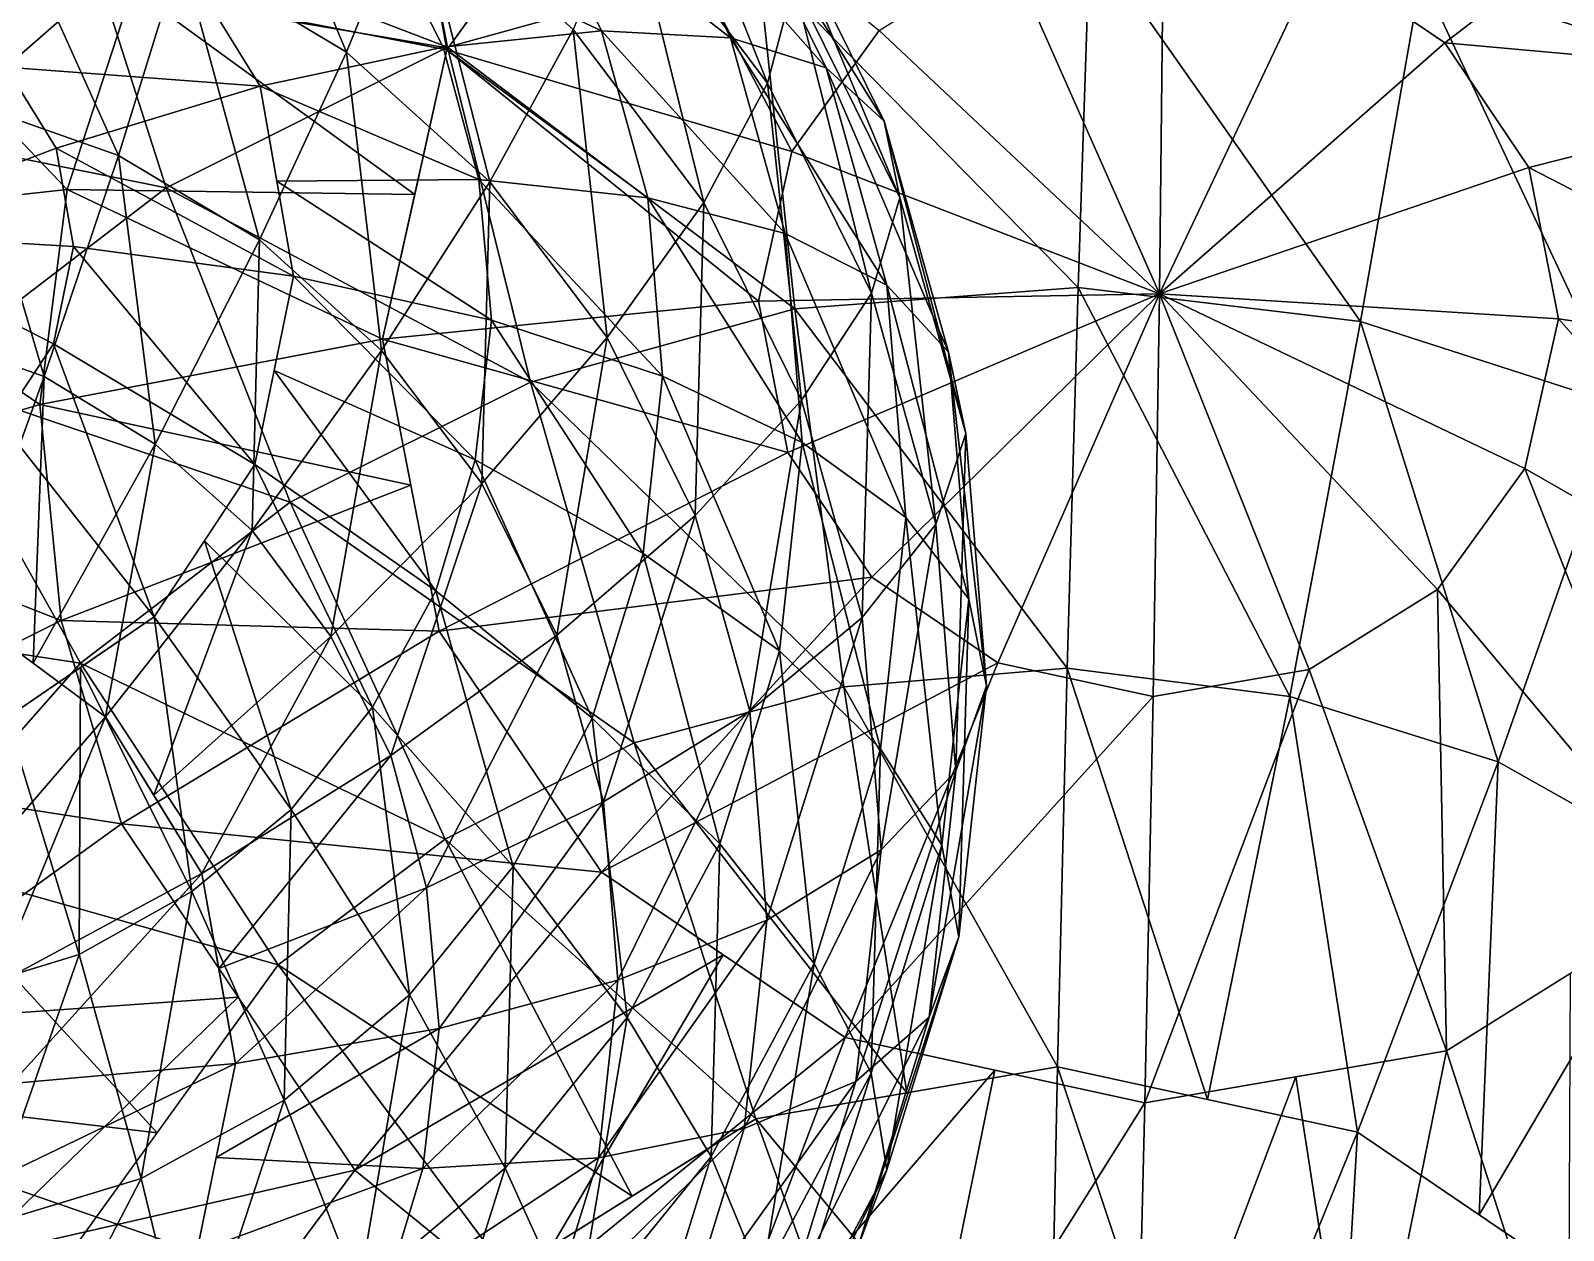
# Model space of a CAD drawing. Extents: x -23.6 to 25, y -17.9 to 25.9.
# Drawn here: x 20.483 to 22.734, y 3.892 to 5.654 of the extents above; entities that cross this region are included whole.
import ezdxf

# ---------------------------------------------------------------- set-up
doc = ezdxf.new("R2010")
doc.units = 0

msp = doc.modelspace()

# ---------------------------------------------------------------- linework, layer by layer
at = {"layer": 'Paume4', "color": 2}
for points in [[(20.63262, 5.7149, -40.3435), (20.9887, 6.20788, -40.13189), (21.09442, 5.62567, -40.67266)], [(21.34228, 5.96887, -40.52532), (21.09442, 5.62567, -40.67266), (20.9887, 6.20788, -40.13189)], [(22.52563, 5.734, -35.66064), (22.97766, 5.58789, -35.70654), (22.59777, 6.18457, -36.03991)], [(23.10003, 6.02221, -36.09094), (22.59777, 6.18457, -36.03991), (22.97766, 5.58789, -35.70654)], [(21.00848, 6.06829, -36.13507), (20.54882, 5.83898, -36.2423), (21.09533, 5.62933, -35.74627)], [(21.09533, 5.62933, -35.74627), (21.55102, 5.75549, -35.68121), (21.00848, 6.06829, -36.13507)], [(21.09442, 5.62567, -40.67266), (21.34228, 5.96887, -40.52532), (21.60095, 5.47644, -40.91204)], [(21.7293, 5.65411, -40.83581), (21.60095, 5.47644, -40.91204), (21.34228, 5.96887, -40.52532)], [(22.56042, 5.6358, -40.81829), (22.37524, 5.76159, -40.77258), (22.94744, 5.93353, -40.49145)], [(22.94744, 5.93353, -40.49145), (23.18603, 5.57958, -40.62854), (22.56042, 5.6358, -40.81829)], [(20.14697, 5.53082, -36.38), (20.54882, 5.83898, -36.2423), (20.04449, 5.86755, -36.87023)], [(20.54882, 5.83898, -36.2423), (20.14697, 5.53082, -36.38), (20.6817, 5.42303, -35.84277)], [(20.6817, 5.42303, -35.84277), (21.09533, 5.62933, -35.74627), (20.54882, 5.83898, -36.2423)], [(21.91778, 5.77166, -40.78222), (22.14715, 5.81127, -40.75921), (22.14129, 5.26708, -41.04864)], [(22.14715, 5.81127, -40.75921), (22.37524, 5.76159, -40.77258), (22.14129, 5.26708, -41.04864)], [(22.14129, 5.26708, -41.04864), (22.14129, 5.26708, -41.04864), (22.14715, 5.81127, -40.75921)], [(22.039, 5.79223, -35.65155), (21.55102, 5.75549, -35.68121), (22.02166, 5.2763, -35.36993)], [(22.02166, 5.2763, -35.36993), (22.43664, 5.22668, -35.37768), (22.039, 5.79223, -35.65155)], [(22.52563, 5.734, -35.66064), (22.039, 5.79223, -35.65155), (22.43664, 5.22668, -35.37768)], [(21.7293, 5.65411, -40.83581), (21.91778, 5.77166, -40.78222), (22.14129, 5.26708, -41.04864)], [(22.14129, 5.26708, -41.04864), (22.14129, 5.26708, -41.04864), (21.91778, 5.77166, -40.78222)], [(20.10156, 5.37286, -40.09265), (20.22668, 5.74414, -39.93762), (20.53631, 5.42034, -40.46643)], [(20.63262, 5.7149, -40.3435), (20.53631, 5.42034, -40.46643), (20.22668, 5.74414, -39.93762)], [(21.55102, 5.75549, -35.68121), (21.09533, 5.62933, -35.74627), (21.60559, 5.24499, -35.39526)], [(21.60559, 5.24499, -35.39526), (22.02166, 5.2763, -35.36993), (21.55102, 5.75549, -35.68121)], [(22.14129, 5.26708, -41.04864), (22.14129, 5.26708, -41.04864), (22.37524, 5.76159, -40.77258)], [(22.37524, 5.76159, -40.77258), (22.56042, 5.6358, -40.81829), (22.14129, 5.26708, -41.04864)], [(22.43664, 5.22668, -35.37768), (22.82214, 5.10211, -35.41687), (22.52563, 5.734, -35.66064)], [(22.97766, 5.58789, -35.70654), (22.52563, 5.734, -35.66064), (22.82214, 5.10211, -35.41687)], [(20.53631, 5.42034, -40.46643), (20.63262, 5.7149, -40.3435), (21.04693, 5.41326, -40.76062)], [(21.09442, 5.62567, -40.67266), (21.04693, 5.41326, -40.76062), (20.63262, 5.7149, -40.3435)], [(21.60095, 5.47644, -40.91204), (21.7293, 5.65411, -40.83581), (22.14129, 5.26708, -41.04864)], [(22.14129, 5.26708, -41.04864), (22.14129, 5.26708, -41.04864), (21.7293, 5.65411, -40.83581)], [(21.09533, 5.62933, -35.74627), (20.6817, 5.42303, -35.84277), (21.21697, 5.13745, -35.45074)], [(21.21697, 5.13745, -35.45074), (21.60559, 5.24499, -35.39526), (21.09533, 5.62933, -35.74627)], [(22.14129, 5.26708, -41.04864), (22.14129, 5.26708, -41.04864), (22.56042, 5.6358, -40.81829)], [(22.56042, 5.6358, -40.81829), (22.68395, 5.45257, -40.88922), (22.14129, 5.26708, -41.04864)], [(22.68395, 5.45257, -40.88922), (22.56042, 5.6358, -40.81829), (23.18603, 5.57958, -40.62854)], [(20.99951, 5.2008, -40.84857), (21.09442, 5.62567, -40.67266), (21.55181, 5.25646, -41.00317)], [(21.60095, 5.47644, -40.91204), (21.55181, 5.25646, -41.00317), (21.09442, 5.62567, -40.67266)], [(23.18603, 5.57958, -40.62854), (23.26953, 5.15081, -40.80072), (22.68395, 5.45257, -40.88922)], [(20.32006, 5.14569, -35.96667), (20.6817, 5.42303, -35.84277), (20.14697, 5.53082, -36.38)], [(21.55181, 5.25646, -41.00317), (21.60095, 5.47644, -40.91204), (22.14129, 5.26708, -41.04864)], [(22.14129, 5.26708, -41.04864), (22.14129, 5.26708, -41.04864), (21.60095, 5.47644, -40.91204)], [(22.14129, 5.26708, -41.04864), (22.14129, 5.26708, -41.04864), (22.68395, 5.45257, -40.88922)], [(22.68395, 5.45257, -40.88922), (22.72717, 5.23059, -40.97839), (22.14129, 5.26708, -41.04864)], [(22.72717, 5.23059, -40.97839), (22.68395, 5.45257, -40.88922), (23.26953, 5.15081, -40.80072)], [(20.53631, 5.42034, -40.46643), (20.49627, 5.10467, -40.59625), (20.10156, 5.37286, -40.09265)], [(20.6817, 5.42303, -35.84277), (20.32006, 5.14569, -35.96667), (20.86425, 4.96148, -35.53308)], [(20.49627, 5.10467, -40.59625), (20.53631, 5.42034, -40.46643), (20.99951, 5.2008, -40.84857)], [(21.04693, 5.41326, -40.76062), (20.99951, 5.2008, -40.84857), (20.53631, 5.42034, -40.46643)], [(20.86425, 4.96148, -35.53308), (21.21697, 5.13745, -35.45074), (20.6817, 5.42303, -35.84277)], [(20.05432, 4.97235, -40.25726), (20.10156, 5.37286, -40.09265), (20.49627, 5.10467, -40.59625)], [(22.02166, 5.2763, -35.36993), (21.60559, 5.24499, -35.39526), (22.00561, 4.71759, -35.19195)], [(22.00561, 4.71759, -35.19195), (22.3327, 4.67572, -35.19915), (22.02166, 5.2763, -35.36993)], [(22.43664, 5.22668, -35.37768), (22.02166, 5.2763, -35.36993), (22.3327, 4.67572, -35.19915)], [(21.55181, 5.25646, -41.00317), (21.59503, 5.03442, -41.09234), (20.99951, 5.2008, -40.84857)], [(21.59503, 5.03442, -41.09234), (21.55181, 5.25646, -41.00317), (22.14129, 5.26708, -41.04864)], [(22.14129, 5.26708, -41.04864), (22.14129, 5.26708, -41.04864), (21.55181, 5.25646, -41.00317)], [(21.71856, 4.85119, -41.16326), (21.59503, 5.03442, -41.09234), (22.14129, 5.26708, -41.04864)], [(22.14129, 5.26708, -41.04864), (22.14129, 5.26708, -41.04864), (21.59503, 5.03442, -41.09234)], [(21.90374, 4.7254, -41.20898), (21.71856, 4.85119, -41.16326), (22.14129, 5.26708, -41.04864)], [(22.14129, 5.26708, -41.04864), (22.14129, 5.26708, -41.04864), (21.71856, 4.85119, -41.16326)], [(22.13189, 4.67578, -41.22235), (21.90374, 4.7254, -41.20898), (22.14129, 5.26708, -41.04864)], [(22.14129, 5.26708, -41.04864), (22.14129, 5.26708, -41.04864), (21.90374, 4.7254, -41.20898)], [(22.3612, 4.71533, -41.19934), (22.13189, 4.67578, -41.22235), (22.14129, 5.26708, -41.04864)], [(22.14129, 5.26708, -41.04864), (22.14129, 5.26708, -41.04864), (22.13189, 4.67578, -41.22235)], [(22.14129, 5.26708, -41.04864), (22.14129, 5.26708, -41.04864), (22.72717, 5.23059, -40.97839)], [(22.72717, 5.23059, -40.97839), (22.67797, 5.01055, -41.06951), (22.14129, 5.26708, -41.04864)], [(22.14129, 5.26708, -41.04864), (22.14129, 5.26708, -41.04864), (22.67797, 5.01055, -41.06951)], [(22.67797, 5.01055, -41.06951), (22.54968, 4.83288, -41.14575), (22.14129, 5.26708, -41.04864)], [(22.14129, 5.26708, -41.04864), (22.14129, 5.26708, -41.04864), (22.54968, 4.83288, -41.14575)], [(22.54968, 4.83288, -41.14575), (22.3612, 4.71533, -41.19934), (22.14129, 5.26708, -41.04864)], [(22.14129, 5.26708, -41.04864), (22.14129, 5.26708, -41.04864), (22.3612, 4.71533, -41.19934)], [(21.60559, 5.24499, -35.39526), (21.21697, 5.13745, -35.45074), (21.67755, 4.69018, -35.21301)], [(21.67755, 4.69018, -35.21301), (22.00561, 4.71759, -35.19195), (21.60559, 5.24499, -35.39526)], [(22.3327, 4.67572, -35.19915), (22.63854, 4.57977, -35.22906), (22.43664, 5.22668, -35.37768)], [(22.82214, 5.10211, -35.41687), (22.43664, 5.22668, -35.37768), (22.63854, 4.57977, -35.22906)], [(22.67797, 5.01055, -41.06951), (22.72717, 5.23059, -40.97839), (23.17456, 4.72595, -40.97668)], [(23.26953, 5.15081, -40.80072), (23.17456, 4.72595, -40.97668), (22.72717, 5.23059, -40.97839)], [(20.99951, 5.2008, -40.84857), (21.04119, 4.98638, -40.93475), (20.49627, 5.10467, -40.59625)], [(21.08294, 4.77203, -41.02081), (20.99951, 5.2008, -40.84857), (21.59503, 5.03442, -41.09234)], [(20.32006, 5.14569, -35.96667), (20.02014, 4.80645, -36.11395), (20.5559, 4.72497, -35.63867)], [(20.5559, 4.72497, -35.63867), (20.86425, 4.96148, -35.53308), (20.32006, 5.14569, -35.96667)], [(21.21697, 5.13745, -35.45074), (20.86425, 4.96148, -35.53308), (21.36932, 4.60772, -35.25585)], [(21.36932, 4.60772, -35.25585), (21.67755, 4.69018, -35.21301), (21.21697, 5.13745, -35.45074)], [(20.49627, 5.10467, -40.59625), (20.52783, 4.78735, -40.7246), (20.05432, 4.97235, -40.25726)], [(20.52783, 4.78735, -40.7246), (20.49627, 5.10467, -40.59625), (21.04119, 4.98638, -40.93475)], [(22.63854, 4.57977, -35.22906), (22.91192, 4.42645, -35.28332), (22.82214, 5.10211, -35.41687)], [(21.59503, 5.03442, -41.09234), (21.71856, 4.85119, -41.16326), (21.08294, 4.77203, -41.02081)], [(22.54968, 4.83288, -41.14575), (22.67797, 5.01055, -41.06951), (22.92669, 4.38275, -41.12402)], [(23.17456, 4.72595, -40.97668), (22.92669, 4.38275, -41.12402), (22.67797, 5.01055, -41.06951)], [(21.04119, 4.98638, -40.93475), (21.08294, 4.77203, -41.02081), (20.52783, 4.78735, -40.7246)], [(20.09075, 4.56994, -40.42016), (20.05432, 4.97235, -40.25726), (20.52783, 4.78735, -40.7246)], [(20.86425, 4.96148, -35.53308), (20.5559, 4.72497, -35.63867), (21.09197, 4.46655, -35.32171)], [(21.09197, 4.46655, -35.32171), (21.36932, 4.60772, -35.25585), (20.86425, 4.96148, -35.53308)], [(21.32153, 4.41809, -41.15789), (21.08294, 4.77203, -41.02081), (21.71856, 4.85119, -41.16326)], [(21.71856, 4.85119, -41.16326), (21.90374, 4.7254, -41.20898), (21.32153, 4.41809, -41.15789)], [(22.3612, 4.71533, -41.19934), (22.54968, 4.83288, -41.14575), (22.56274, 4.1557, -41.22747)], [(22.92669, 4.38275, -41.12402), (22.56274, 4.1557, -41.22747), (22.54968, 4.83288, -41.14575)], [(20.30017, 4.43572, -35.76428), (20.5559, 4.72497, -35.63867), (20.02014, 4.80645, -36.11395)], [(20.52783, 4.78735, -40.7246), (20.61614, 4.4887, -40.84362), (20.09075, 4.56994, -40.42016)], [(20.61614, 4.4887, -40.84362), (20.52783, 4.78735, -40.7246), (21.08294, 4.77203, -41.02081)], [(21.08294, 4.77203, -41.02081), (21.32153, 4.41809, -41.15789), (20.61614, 4.4887, -40.84362)], [(20.5559, 4.72497, -35.63867), (20.30017, 4.43572, -35.76428), (20.84661, 4.28161, -35.40447)], [(20.84661, 4.28161, -35.40447), (21.09197, 4.46655, -35.32171), (20.5559, 4.72497, -35.63867)], [(21.67913, 4.17517, -41.24609), (21.32153, 4.41809, -41.15789), (21.90374, 4.7254, -41.20898)], [(22.00561, 4.71759, -35.19195), (21.67755, 4.69018, -35.21301), (21.99127, 4.13195, -35.12426)], [(21.90374, 4.7254, -41.20898), (22.13189, 4.67578, -41.22235), (21.67913, 4.17517, -41.24609)], [(21.99127, 4.13195, -35.12426), (22.2116, 4.08398, -35.1372), (22.00561, 4.71759, -35.19195)], [(22.3327, 4.67572, -35.19915), (22.00561, 4.71759, -35.19195), (22.2116, 4.08398, -35.1372)], [(22.56274, 4.1557, -41.22747), (22.11981, 4.07928, -41.27191), (22.3612, 4.71533, -41.19934)], [(22.13189, 4.67578, -41.22235), (22.3612, 4.71533, -41.19934), (22.11981, 4.07928, -41.27191)], [(21.67755, 4.69018, -35.21301), (21.36932, 4.60772, -35.25585), (21.76977, 4.09368, -35.14654)], [(21.76977, 4.09368, -35.14654), (21.99127, 4.13195, -35.12426), (21.67755, 4.69018, -35.21301)], [(22.11981, 4.07928, -41.27191), (21.67913, 4.17517, -41.24609), (22.13189, 4.67578, -41.22235)], [(22.2116, 4.08398, -35.1372), (22.43194, 4.03601, -35.15014), (22.3327, 4.67572, -35.19915)], [(22.63854, 4.57977, -35.22906), (22.3327, 4.67572, -35.19915), (22.43194, 4.03601, -35.15014)], [(21.36932, 4.60772, -35.25585), (21.09197, 4.46655, -35.32171), (21.54833, 4.05548, -35.16876)], [(21.54833, 4.05548, -35.16876), (21.76977, 4.09368, -35.14654), (21.36932, 4.60772, -35.25585)], [(22.43194, 4.03601, -35.15014), (22.61071, 3.91455, -35.19427), (22.63854, 4.57977, -35.22906)], [(22.91192, 4.42645, -35.28332), (22.63854, 4.57977, -35.22906), (22.61071, 3.91455, -35.19427)], [(20.20593, 4.19335, -40.57012), (20.09075, 4.56994, -40.42016), (20.61614, 4.4887, -40.84362)], [(20.61614, 4.4887, -40.84362), (20.78747, 4.23449, -40.94207), (20.20593, 4.19335, -40.57012)], [(20.95886, 3.98034, -41.04046), (20.61614, 4.4887, -40.84362), (21.32153, 4.41809, -41.15789)], [(21.09197, 4.46655, -35.32171), (20.84661, 4.28161, -35.40447), (21.36633, 3.94195, -35.22052)], [(21.36633, 3.94195, -35.22052), (21.54833, 4.05548, -35.16876), (21.09197, 4.46655, -35.32171)], [(20.30017, 4.43572, -35.76428), (20.10552, 4.10156, -35.90625), (20.66851, 4.03509, -35.51025)], [(20.66851, 4.03509, -35.51025), (20.84661, 4.28161, -35.40447), (20.30017, 4.43572, -35.76428)], [(21.32153, 4.41809, -41.15789), (21.5003, 4.29663, -41.20196), (20.95886, 3.98034, -41.04046)], [(22.61071, 3.91455, -35.19427), (22.78955, 3.79309, -35.2384), (22.91192, 4.42645, -35.28332)], [(20.84661, 4.28161, -35.40447), (20.49047, 3.78863, -35.61602), (21.18438, 3.82843, -35.27221)], [(21.18438, 3.82843, -35.27221), (21.36633, 3.94195, -35.22052), (20.84661, 4.28161, -35.40447)], [(21.19909, 3.78472, -41.11297), (20.95886, 3.98034, -41.04046), (21.5003, 4.29663, -41.20196)], [(21.5003, 4.29663, -41.20196), (21.67913, 4.17517, -41.24609), (21.19909, 3.78472, -41.11297)], [(22.56274, 4.1557, -41.22747), (22.74468, 4.26922, -41.17572), (22.74169, 3.60339, -41.14044)], [(20.39147, 3.85076, -40.70416), (20.20593, 4.19335, -40.57012), (20.78747, 4.23449, -40.94207)], [(20.78747, 4.23449, -40.94207), (20.95886, 3.98034, -41.04046), (20.39147, 3.85076, -40.70416)], [(21.47253, 3.63134, -41.16723), (21.19909, 3.78472, -41.11297), (21.67913, 4.17517, -41.24609)], [(21.67913, 4.17517, -41.24609), (21.89947, 4.12719, -41.25903), (21.47253, 3.63134, -41.16723)], [(22.34124, 4.11749, -41.24969), (22.56274, 4.1557, -41.22747), (22.43353, 3.52099, -41.18328)], [(22.74169, 3.60339, -41.14044), (22.43353, 3.52099, -41.18328), (22.56274, 4.1557, -41.22747)], [(21.77832, 3.5354, -41.19708), (21.47253, 3.63134, -41.16723), (21.89947, 4.12719, -41.25903)], [(21.99127, 4.13195, -35.12426), (21.54833, 4.05548, -35.16876), (21.97918, 3.53546, -35.17388)], [(21.89947, 4.12719, -41.25903), (22.11981, 4.07928, -41.27191), (21.77832, 3.5354, -41.19708)], [(21.97918, 3.53546, -35.17388), (22.20733, 3.48577, -35.18725), (21.99127, 4.13195, -35.12426)], [(22.43194, 4.03601, -35.15014), (21.99127, 4.13195, -35.12426), (22.20733, 3.48577, -35.18725)], [(20.10552, 4.10156, -35.90625), (19.98034, 3.73022, -36.06134), (20.49047, 3.78863, -35.61602)], [(20.49047, 3.78863, -35.61602), (20.66851, 4.03509, -35.51025), (20.10552, 4.10156, -35.90625)], [(22.43353, 3.52099, -41.18328), (22.10546, 3.49365, -41.20428), (22.34124, 4.11749, -41.24969)], [(22.11981, 4.07928, -41.27191), (22.34124, 4.11749, -41.24969), (22.10546, 3.49365, -41.20428)], [(22.10546, 3.49365, -41.20428), (21.77832, 3.5354, -41.19708), (22.11981, 4.07928, -41.27191)], [(21.54833, 4.05548, -35.16876), (21.18438, 3.82843, -35.27221), (21.74981, 3.49584, -35.19689)], [(21.74981, 3.49584, -35.19689), (21.97918, 3.53546, -35.17388), (21.54833, 4.05548, -35.16876)], [(22.20733, 3.48577, -35.18725), (22.39251, 3.35998, -35.23297), (22.43194, 4.03601, -35.15014)], [(22.78955, 3.79309, -35.2384), (22.43194, 4.03601, -35.15014), (22.39251, 3.35998, -35.23297)], [(20.63928, 3.55041, -40.81909), (20.39147, 3.85076, -40.70416), (20.95886, 3.98034, -41.04046)], [(20.95886, 3.98034, -41.04046), (21.19909, 3.78472, -41.11297), (20.63928, 3.55041, -40.81909)]]:
    msp.add_3dface(points, dxfattribs=at)
at = {"layer": 'Pouce5', "color": 2}
for points in [[(20.70397, 5.76776, -35.40838), (20.94659, 5.62213, -35.46038), (20.77624, 6.02868, -35.60504)], [(21.04583, 5.86694, -35.66284), (20.77624, 6.02868, -35.60504), (20.94659, 5.62213, -35.46038)], [(21.36108, 5.8471, -35.99865), (21.56512, 5.57672, -36.10266), (21.39569, 5.99938, -36.2976)], [(21.604, 5.72332, -36.4038), (21.39569, 5.99938, -36.2976), (21.56512, 5.57672, -36.10266)], [(21.38171, 5.90435, -37.34112), (21.51092, 5.64318, -37.44366), (21.21105, 5.87591, -37.62371)], [(21.50781, 5.8894, -37.03826), (21.65142, 5.59918, -37.15222), (21.38171, 5.90435, -37.34112)], [(21.51092, 5.64318, -37.44366), (21.38171, 5.90435, -37.34112), (21.65142, 5.59918, -37.15222)], [(21.5838, 5.82952, -36.7232), (21.73651, 5.52099, -36.84436), (21.50781, 5.8894, -37.03826)], [(21.65142, 5.59918, -37.15222), (21.50781, 5.8894, -37.03826), (21.73651, 5.52099, -36.84436)], [(20.38244, 5.55102, -35.24047), (20.61187, 5.47039, -35.26641), (20.43493, 5.8623, -35.37792)], [(20.70397, 5.76776, -35.40838), (20.43493, 5.8623, -35.37792), (20.61187, 5.47039, -35.26641)], [(20.94659, 5.62213, -35.46038), (21.15716, 5.43182, -35.53161), (21.04583, 5.86694, -35.66284)], [(21.21105, 5.87591, -37.62371), (21.32128, 5.65319, -37.71118), (21.00036, 5.8045, -37.87854)], [(21.27984, 5.65539, -35.742), (21.04583, 5.86694, -35.66284), (21.15716, 5.43182, -35.53161)], [(21.32128, 5.65319, -37.71118), (21.21105, 5.87591, -37.62371), (21.51092, 5.64318, -37.44366)], [(21.27984, 5.65539, -35.742), (21.4718, 5.40112, -35.83984), (21.36108, 5.8471, -35.99865)], [(21.56512, 5.57672, -36.10266), (21.36108, 5.8471, -35.99865), (21.4718, 5.40112, -35.83984)], [(21.604, 5.72332, -36.4038), (21.75988, 5.40838, -36.52746), (21.5838, 5.82952, -36.7232)], [(21.73651, 5.52099, -36.84436), (21.5838, 5.82952, -36.7232), (21.75988, 5.40838, -36.52746)], [(20.44696, 5.60028, -38.24865), (20.33685, 5.68188, -38.21875), (20.67797, 5.802, -38.05487)], [(20.67797, 5.802, -38.05487), (20.81976, 5.57196, -38.14434), (20.44696, 5.60028, -38.24865)], [(21.00036, 5.8045, -37.87854), (21.0888, 5.62939, -37.9472), (20.74884, 5.68701, -38.0996)], [(21.0888, 5.62939, -37.9472), (21.00036, 5.8045, -37.87854), (21.32128, 5.65319, -37.71118)], [(20.61187, 5.47039, -35.26641), (20.81878, 5.34631, -35.31079), (20.70397, 5.76776, -35.40838)], [(20.94659, 5.62213, -35.46038), (20.70397, 5.76776, -35.40838), (20.81878, 5.34631, -35.31079)], [(21.56512, 5.57672, -36.10266), (21.71789, 5.26818, -36.22381), (21.604, 5.72332, -36.4038)], [(21.75988, 5.40838, -36.52746), (21.604, 5.72332, -36.4038), (21.71789, 5.26818, -36.22381)], [(20.81976, 5.57196, -38.14434), (20.74884, 5.68701, -38.0996), (21.0888, 5.62939, -37.9472)], [(21.32128, 5.65319, -37.71118), (21.38958, 5.40826, -37.80889), (21.0888, 5.62939, -37.9472)], [(21.15716, 5.43182, -35.53161), (21.32989, 5.20294, -35.61968), (21.27984, 5.65539, -35.742)], [(21.4718, 5.40112, -35.83984), (21.27984, 5.65539, -35.742), (21.32989, 5.20294, -35.61968)], [(21.51092, 5.64318, -37.44366), (21.591, 5.35595, -37.55828), (21.32128, 5.65319, -37.71118)], [(21.38958, 5.40826, -37.80889), (21.32128, 5.65319, -37.71118), (21.591, 5.35595, -37.55828)], [(21.0888, 5.62939, -37.9472), (21.14117, 5.43511, -38.02484), (20.81976, 5.57196, -38.14434)], [(21.14117, 5.43511, -38.02484), (21.0888, 5.62939, -37.9472), (21.38958, 5.40826, -37.80889)], [(21.65142, 5.59918, -37.15222), (21.74041, 5.28002, -37.2796), (21.51092, 5.64318, -37.44366)], [(21.591, 5.35595, -37.55828), (21.51092, 5.64318, -37.44366), (21.74041, 5.28002, -37.2796)], [(20.81878, 5.34631, -35.31079), (20.99835, 5.18402, -35.37152), (20.94659, 5.62213, -35.46038)], [(21.15716, 5.43182, -35.53161), (20.94659, 5.62213, -35.46038), (20.99835, 5.18402, -35.37152)], [(20.44696, 5.60028, -38.24865), (20.52038, 5.4812, -38.29498), (20.19708, 5.35723, -38.39172)], [(20.52038, 5.4812, -38.29498), (20.44696, 5.60028, -38.24865), (20.81976, 5.57196, -38.14434)], [(21.73651, 5.52099, -36.84436), (21.83105, 5.18164, -36.97973), (21.65142, 5.59918, -37.15222)], [(21.74041, 5.28002, -37.2796), (21.65142, 5.59918, -37.15222), (21.83105, 5.18164, -36.97973)], [(20.81976, 5.57196, -38.14434), (20.86914, 5.29302, -38.25653), (20.52038, 5.4812, -38.29498)], [(20.84442, 5.43249, -38.20043), (20.81976, 5.57196, -38.14434), (21.14117, 5.43511, -38.02484)], [(21.4718, 5.40112, -35.83984), (21.61541, 5.1109, -35.95373), (21.56512, 5.57672, -36.10266)], [(21.71789, 5.26818, -36.22381), (21.56512, 5.57672, -36.10266), (21.61541, 5.1109, -35.95373)], [(20.32147, 5.20977, -35.16204), (20.5028, 5.14599, -35.18255), (20.38244, 5.55102, -35.24047)], [(20.61187, 5.47039, -35.26641), (20.38244, 5.55102, -35.24047), (20.5028, 5.14599, -35.18255)], [(21.75988, 5.40838, -36.52746), (21.85644, 5.06195, -36.66571), (21.73651, 5.52099, -36.84436)], [(21.83105, 5.18164, -36.97973), (21.73651, 5.52099, -36.84436), (21.85644, 5.06195, -36.66571)], [(20.19708, 5.35723, -38.39172), (20.19708, 5.35723, -38.39172), (20.52038, 5.4812, -38.29498)], [(20.52038, 5.4812, -38.29498), (20.54595, 5.33679, -38.35308), (20.19708, 5.35723, -38.39172)], [(20.54595, 5.33679, -38.35308), (20.52038, 5.4812, -38.29498), (20.86914, 5.29302, -38.25653)], [(20.5028, 5.14599, -35.18255), (20.66552, 5.04656, -35.21813), (20.61187, 5.47039, -35.26641)], [(20.81878, 5.34631, -35.31079), (20.61187, 5.47039, -35.26641), (20.66552, 5.04656, -35.21813)], [(21.14117, 5.43511, -38.02484), (21.15972, 5.22869, -38.10833), (20.84442, 5.43249, -38.20043)], [(20.86914, 5.29302, -38.25653), (20.84442, 5.43249, -38.20043), (21.15972, 5.22869, -38.10833)], [(20.99835, 5.18402, -35.37152), (21.14562, 4.98883, -35.44659), (21.15716, 5.43182, -35.53161)], [(21.38958, 5.40826, -37.80889), (21.41101, 5.14642, -37.91497), (21.14117, 5.43511, -38.02484)], [(21.15972, 5.22869, -38.10833), (21.14117, 5.43511, -38.02484), (21.41101, 5.14642, -37.91497)], [(21.32989, 5.20294, -35.61968), (21.15716, 5.43182, -35.53161), (21.14562, 4.98883, -35.44659)], [(21.591, 5.35595, -37.55828), (21.61614, 5.04895, -37.68267), (21.38958, 5.40826, -37.80889)], [(21.41101, 5.14642, -37.91497), (21.38958, 5.40826, -37.80889), (21.61614, 5.04895, -37.68267)], [(21.71789, 5.26818, -36.22381), (21.81243, 4.92883, -36.35925), (21.75988, 5.40838, -36.52746)], [(21.85644, 5.06195, -36.66571), (21.75988, 5.40838, -36.52746), (21.81243, 4.92883, -36.35925)], [(21.32989, 5.20294, -35.61968), (21.45916, 4.94177, -35.72222), (21.4718, 5.40112, -35.83984)], [(21.61541, 5.1109, -35.95373), (21.4718, 5.40112, -35.83984), (21.45916, 4.94177, -35.72222)], [(20.19708, 5.35723, -38.39172), (20.19708, 5.35723, -38.39172), (20.54595, 5.33679, -38.35308)], [(20.54595, 5.33679, -38.35308), (20.51654, 5.19354, -38.41235), (20.19708, 5.35723, -38.39172)], [(20.19708, 5.35723, -38.39172), (20.19708, 5.35723, -38.39172), (20.51654, 5.19354, -38.41235)], [(20.51654, 5.19354, -38.41235), (20.44, 5.07769, -38.46185), (20.19708, 5.35723, -38.39172)], [(20.51654, 5.19354, -38.41235), (20.54595, 5.33679, -38.35308), (20.81231, 5.01635, -38.37097)], [(20.86914, 5.29302, -38.25653), (20.81231, 5.01635, -38.37097), (20.54595, 5.33679, -38.35308)], [(20.66552, 5.04656, -35.21813), (20.80841, 4.91955, -35.26562), (20.81878, 5.34631, -35.31079)], [(20.99835, 5.18402, -35.37152), (20.81878, 5.34631, -35.31079), (20.80841, 4.91955, -35.26562)], [(21.74041, 5.28002, -37.2796), (21.76837, 4.93884, -37.41778), (21.591, 5.35595, -37.55828)], [(21.61614, 5.04895, -37.68267), (21.591, 5.35595, -37.55828), (21.76837, 4.93884, -37.41778)], [(20.84069, 5.15472, -38.31372), (20.86914, 5.29302, -38.25653), (21.13562, 5.02319, -38.19287)], [(21.15972, 5.22869, -38.10833), (21.13562, 5.02319, -38.19287), (20.86914, 5.29302, -38.25653)], [(21.83105, 5.18164, -36.97973), (21.86083, 4.8189, -37.12664), (21.74041, 5.28002, -37.2796)], [(21.76837, 4.93884, -37.41778), (21.74041, 5.28002, -37.2796), (21.86083, 4.8189, -37.12664)], [(21.61541, 5.1109, -35.95373), (21.70434, 4.79168, -36.08117), (21.71789, 5.26818, -36.22381)], [(21.81243, 4.92883, -36.35925), (21.71789, 5.26818, -36.22381), (21.70434, 4.79168, -36.08117)], [(21.13562, 5.02319, -38.19287), (21.15972, 5.22869, -38.10833), (21.38256, 4.88568, -38.02203)], [(21.41101, 5.14642, -37.91497), (21.38256, 4.88568, -38.02203), (21.15972, 5.22869, -38.10833)], [(20.5028, 5.14599, -35.18255), (20.32147, 5.20977, -35.16204), (20.37994, 4.80377, -35.16003)], [(21.14562, 4.98883, -35.44659), (21.25585, 4.76611, -35.53405), (21.32989, 5.20294, -35.61968)], [(21.45916, 4.94177, -35.72222), (21.32989, 5.20294, -35.61968), (21.25585, 4.76611, -35.53405)], [(20.44, 5.07769, -38.46185), (20.51654, 5.19354, -38.41235), (20.66442, 4.79272, -38.46655)], [(20.81231, 5.01635, -38.37097), (20.66442, 4.79272, -38.46655), (20.51654, 5.19354, -38.41235)], [(20.80841, 4.91955, -35.26562), (20.92358, 4.76422, -35.32543), (20.99835, 5.18402, -35.37152)], [(21.14562, 4.98883, -35.44659), (20.99835, 5.18402, -35.37152), (20.92358, 4.76422, -35.32543)], [(21.85644, 5.06195, -36.66571), (21.88677, 4.69171, -36.81561), (21.83105, 5.18164, -36.97973)], [(21.86083, 4.8189, -37.12664), (21.83105, 5.18164, -36.97973), (21.88677, 4.69171, -36.81561)], [(20.37994, 4.80377, -35.16003), (20.48632, 4.72491, -35.18896), (20.5028, 5.14599, -35.18255)], [(20.66552, 5.04656, -35.21813), (20.5028, 5.14599, -35.18255), (20.48632, 4.72491, -35.18896)], [(20.81231, 5.01635, -38.37097), (20.84069, 5.15472, -38.31372), (21.07812, 4.83129, -38.27276)], [(21.13562, 5.02319, -38.19287), (21.07812, 4.83129, -38.27276), (20.84069, 5.15472, -38.31372)], [(21.38256, 4.88568, -38.02203), (21.41101, 5.14642, -37.91497), (21.58276, 4.74316, -37.80828)], [(21.61614, 5.04895, -37.68267), (21.58276, 4.74316, -37.80828), (21.41101, 5.14642, -37.91497)], [(21.45916, 4.94177, -35.72222), (21.53924, 4.65454, -35.83685), (21.61541, 5.1109, -35.95373)], [(21.70434, 4.79168, -36.08117), (21.61541, 5.1109, -35.95373), (21.53924, 4.65454, -35.83685)], [(20.66442, 4.79272, -38.46655), (20.44757, 4.64453, -38.53344), (20.44, 5.07769, -38.46185)], [(20.48632, 4.72491, -35.18896), (20.59265, 4.64605, -35.21789), (20.66552, 5.04656, -35.21813)], [(20.80841, 4.91955, -35.26562), (20.66552, 5.04656, -35.21813), (20.59265, 4.64605, -35.21789)], [(21.58276, 4.74316, -37.80828), (21.61614, 5.04895, -37.68267), (21.73126, 4.59906, -37.55737)], [(21.76837, 4.93884, -37.41778), (21.73126, 4.59906, -37.55737), (21.61614, 5.04895, -37.68267)], [(21.81243, 4.92883, -36.35925), (21.84216, 4.56604, -36.50616), (21.85644, 5.06195, -36.66571)], [(21.88677, 4.69171, -36.81561), (21.85644, 5.06195, -36.66571), (21.84216, 4.56604, -36.50616)], [(21.07812, 4.83129, -38.27276), (21.13562, 5.02319, -38.19287), (21.3078, 4.64385, -38.12286)], [(21.38256, 4.88568, -38.02203), (21.3078, 4.64385, -38.12286), (21.13562, 5.02319, -38.19287)], [(20.73834, 4.90454, -38.41876), (20.81231, 5.01635, -38.37097), (20.98504, 4.66015, -38.34527)], [(21.07812, 4.83129, -38.27276), (20.98504, 4.66015, -38.34527), (20.81231, 5.01635, -38.37097)], [(20.92358, 4.76422, -35.32543), (21.01202, 4.58911, -35.39416), (21.14562, 4.98883, -35.44659)], [(21.25585, 4.76611, -35.53405), (21.14562, 4.98883, -35.44659), (21.01202, 4.58911, -35.39416)], [(21.25585, 4.76611, -35.53405), (21.32415, 4.52117, -35.63177), (21.45916, 4.94177, -35.72222)], [(21.53924, 4.65454, -35.83685), (21.45916, 4.94177, -35.72222), (21.32415, 4.52117, -35.63177)], [(21.73126, 4.59906, -37.55737), (21.76837, 4.93884, -37.41778), (21.82135, 4.45764, -37.27508)], [(21.86083, 4.8189, -37.12664), (21.82135, 4.45764, -37.27508), (21.76837, 4.93884, -37.41778)], [(20.59265, 4.64605, -35.21789), (20.66351, 4.53106, -35.26263), (20.80841, 4.91955, -35.26562)], [(20.92358, 4.76422, -35.32543), (20.80841, 4.91955, -35.26562), (20.66351, 4.53106, -35.26263)], [(21.70434, 4.79168, -36.08117), (21.73229, 4.45056, -36.21929), (21.81243, 4.92883, -36.35925)], [(21.84216, 4.56604, -36.50616), (21.81243, 4.92883, -36.35925), (21.73229, 4.45056, -36.21929)], [(20.66442, 4.79272, -38.46655), (20.73834, 4.90454, -38.41876), (20.86572, 4.51007, -38.41003)], [(20.98504, 4.66015, -38.34527), (20.86572, 4.51007, -38.41003), (20.73834, 4.90454, -38.41876)], [(21.3078, 4.64385, -38.12286), (21.38256, 4.88568, -38.02203), (21.49505, 4.45959, -37.92645)], [(21.58276, 4.74316, -37.80828), (21.49505, 4.45959, -37.92645), (21.38256, 4.88568, -38.02203)], [(20.98504, 4.66015, -38.34527), (21.07812, 4.83129, -38.27276), (21.19165, 4.42614, -38.21502)], [(21.3078, 4.64385, -38.12286), (21.19165, 4.42614, -38.21502), (21.07812, 4.83129, -38.27276)], [(21.82135, 4.45764, -37.27508), (21.86083, 4.8189, -37.12664), (21.84655, 4.32293, -36.9671)], [(21.88677, 4.69171, -36.81561), (21.84655, 4.32293, -36.9671), (21.86083, 4.8189, -37.12664)], [(20.59265, 4.64605, -35.21789), (20.37994, 4.80377, -35.16003), (20.35632, 4.37121, -35.23236)], [(20.55603, 4.71862, -38.5), (20.66442, 4.79272, -38.46655), (20.71948, 4.3894, -38.46362)], [(20.86572, 4.51007, -38.41003), (20.71948, 4.3894, -38.46362), (20.66442, 4.79272, -38.46655)], [(21.53924, 4.65454, -35.83685), (21.56439, 4.34753, -35.96118), (21.70434, 4.79168, -36.08117)], [(21.73229, 4.45056, -36.21929), (21.70434, 4.79168, -36.08117), (21.56439, 4.34753, -35.96118)], [(20.66351, 4.53106, -35.26263), (20.73443, 4.41601, -35.30737), (20.92358, 4.76422, -35.32543)], [(21.01202, 4.58911, -35.39416), (20.92358, 4.76422, -35.32543), (20.73443, 4.41601, -35.30737)], [(21.01202, 4.58911, -35.39416), (21.06439, 4.39483, -35.47174), (21.25585, 4.76611, -35.53405)], [(21.32415, 4.52117, -35.63177), (21.25585, 4.76611, -35.53405), (21.06439, 4.39483, -35.47174)], [(21.49505, 4.45959, -37.92645), (21.58276, 4.74316, -37.80828), (21.63378, 4.28399, -37.68865)], [(21.73126, 4.59906, -37.55737), (21.63378, 4.28399, -37.68865), (21.58276, 4.74316, -37.80828)], [(20.44757, 4.64453, -38.53344), (20.55603, 4.71862, -38.5), (20.55426, 4.29718, -38.50616)], [(20.71948, 4.3894, -38.46362), (20.55426, 4.29718, -38.50616), (20.55603, 4.71862, -38.5)], [(21.84655, 4.32293, -36.9671), (21.88677, 4.69171, -36.81561), (21.80273, 4.20477, -36.65454)], [(21.84216, 4.56604, -36.50616), (21.80273, 4.20477, -36.65454), (21.88677, 4.69171, -36.81561)], [(20.35632, 4.37121, -35.23236), (20.42968, 4.25213, -35.27868), (20.59265, 4.64605, -35.21789)], [(20.55426, 4.29718, -38.50616), (20.37127, 4.24145, -38.53436), (20.44757, 4.64453, -38.53344)], [(20.73443, 4.41601, -35.30737), (20.59265, 4.64605, -35.21789), (20.42968, 4.25213, -35.27868)], [(20.86572, 4.51007, -38.41003), (20.98504, 4.66015, -38.34527), (21.03918, 4.2376, -38.29644)], [(21.19165, 4.42614, -38.21502), (21.03918, 4.2376, -38.29644), (20.98504, 4.66015, -38.34527)], [(21.19165, 4.42614, -38.21502), (21.3078, 4.64385, -38.12286), (21.35888, 4.20428, -38.0346)], [(21.49505, 4.45959, -37.92645), (21.35888, 4.20428, -38.0346), (21.3078, 4.64385, -38.12286)], [(21.32415, 4.52117, -35.63177), (21.34558, 4.25933, -35.73785), (21.53924, 4.65454, -35.83685)], [(21.56439, 4.34753, -35.96118), (21.53924, 4.65454, -35.83685), (21.34558, 4.25933, -35.73785)], [(21.63378, 4.28399, -37.68865), (21.73126, 4.59906, -37.55737), (21.71777, 4.12261, -37.41467)], [(21.82135, 4.45764, -37.27508), (21.71777, 4.12261, -37.41467), (21.73126, 4.59906, -37.55737)], [(20.73443, 4.41601, -35.30737), (20.75915, 4.27655, -35.36346), (21.01202, 4.58911, -35.39416)], [(21.06439, 4.39483, -35.47174), (21.01202, 4.58911, -35.39416), (20.75915, 4.27655, -35.36346)], [(21.80273, 4.20477, -36.65454), (21.84216, 4.56604, -36.50616), (21.69525, 4.11071, -36.35888)], [(21.73229, 4.45056, -36.21929), (21.69525, 4.11071, -36.35888), (21.84216, 4.56604, -36.50616)], [(20.71948, 4.3894, -38.46362), (20.86572, 4.51007, -38.41003), (20.85534, 4.08325, -38.36486)], [(21.03918, 4.2376, -38.29644), (20.85534, 4.08325, -38.36486), (20.86572, 4.51007, -38.41003)], [(21.06439, 4.39483, -35.47174), (21.083, 4.18841, -35.55529), (21.32415, 4.52117, -35.63177)], [(21.34558, 4.25933, -35.73785), (21.32415, 4.52117, -35.63177), (21.083, 4.18841, -35.55529)], [(21.35888, 4.20428, -38.0346), (21.49505, 4.45959, -37.92645), (21.48248, 4.0003, -37.80877)], [(21.63378, 4.28399, -37.68865), (21.48248, 4.0003, -37.80877), (21.49505, 4.45959, -37.92645)], [(21.69525, 4.11071, -36.35888), (21.73229, 4.45056, -36.21929), (21.531, 4.04174, -36.08679)], [(21.56439, 4.34753, -35.96118), (21.531, 4.04174, -36.08679), (21.73229, 4.45056, -36.21929)], [(21.71777, 4.12261, -37.41467), (21.82135, 4.45764, -37.27508), (21.74078, 3.98101, -37.10961)], [(21.84655, 4.32293, -36.9671), (21.74078, 3.98101, -37.10961), (21.82135, 4.45764, -37.27508)], [(20.42968, 4.25213, -35.27868), (20.45526, 4.10772, -35.33673), (20.73443, 4.41601, -35.30737)], [(20.78381, 4.13708, -35.41955), (20.73443, 4.41601, -35.30737), (20.45526, 4.10772, -35.33673)], [(21.03918, 4.2376, -38.29644), (21.19165, 4.42614, -38.21502), (21.18011, 3.98315, -38.13006)], [(21.35888, 4.20428, -38.0346), (21.18011, 3.98315, -38.13006), (21.19165, 4.42614, -38.21502)], [(20.75915, 4.27655, -35.36346), (20.78381, 4.13708, -35.41955), (21.06439, 4.39483, -35.47174)], [(21.083, 4.18841, -35.55529), (21.06439, 4.39483, -35.47174), (20.78381, 4.13708, -35.41955)], [(20.55426, 4.29718, -38.50616), (20.71948, 4.3894, -38.46362), (20.64526, 3.96832, -38.41802)], [(20.85534, 4.08325, -38.36486), (20.64526, 3.96832, -38.41802), (20.71948, 4.3894, -38.46362)], [(21.531, 4.04174, -36.08679), (21.56439, 4.34753, -35.96118), (21.31713, 3.99859, -35.8449)], [(21.34558, 4.25933, -35.73785), (21.31713, 3.99859, -35.8449), (21.56439, 4.34753, -35.96118)], [(21.74078, 3.98101, -37.10961), (21.84655, 4.32293, -36.9671), (21.69909, 3.86981, -36.79418)], [(21.80273, 4.20477, -36.65454), (21.69909, 3.86981, -36.79418), (21.84655, 4.32293, -36.9671)], [(20.37127, 4.24145, -38.53436), (20.55426, 4.29718, -38.50616), (20.41381, 3.89788, -38.45367)], [(20.64526, 3.96832, -38.41802), (20.41381, 3.89788, -38.45367), (20.55426, 4.29718, -38.50616)], [(21.48248, 4.0003, -37.80877), (21.63378, 4.28399, -37.68865), (21.55688, 3.82098, -37.54241)], [(21.71777, 4.12261, -37.41467), (21.55688, 3.82098, -37.54241), (21.63378, 4.28399, -37.68865)], [(21.31713, 3.99859, -35.8449), (21.34558, 4.25933, -35.73785), (21.05889, 3.98284, -35.63977)], [(21.083, 4.18841, -35.55529), (21.05889, 3.98284, -35.63977), (21.34558, 4.25933, -35.73785)], [(20.85534, 4.08325, -38.36486), (21.03918, 4.2376, -38.29644), (20.96453, 3.80218, -38.21026)], [(21.18011, 3.98315, -38.13006), (20.96453, 3.80218, -38.21026), (21.03918, 4.2376, -38.29644)], [(21.05889, 3.98284, -35.63977), (21.083, 4.18841, -35.55529), (20.75543, 3.99871, -35.4768)], [(20.78381, 4.13708, -35.41955), (20.75543, 3.99871, -35.4768), (21.083, 4.18841, -35.55529)], [(21.18011, 3.98315, -38.13006), (21.35888, 4.20428, -38.0346), (21.28381, 3.75457, -37.91491)], [(21.48248, 4.0003, -37.80877), (21.28381, 3.75457, -37.91491), (21.35888, 4.20428, -38.0346)], [(21.69909, 3.86981, -36.79418), (21.80273, 4.20477, -36.65454), (21.59777, 3.79571, -36.49017)], [(21.69525, 4.11071, -36.35888), (21.59777, 3.79571, -36.49017), (21.80273, 4.20477, -36.65454)], [(20.72698, 3.86041, -35.53399), (20.78381, 4.13708, -35.41955), (20.42584, 3.96447, -35.39599)], [(20.45526, 4.10772, -35.33673), (20.42584, 3.96447, -35.39599), (20.78381, 4.13708, -35.41955)], [(21.55688, 3.82098, -37.54241), (21.71777, 4.12261, -37.41467), (21.57653, 3.67309, -37.24005)], [(21.74078, 3.98101, -37.10961), (21.57653, 3.67309, -37.24005), (21.71777, 4.12261, -37.41467)], [(21.59777, 3.79571, -36.49017), (21.69525, 4.11071, -36.35888), (21.44329, 3.75817, -36.20501)], [(21.531, 4.04174, -36.08679), (21.44329, 3.75817, -36.20501), (21.69525, 4.11071, -36.35888)], [(20.64526, 3.96832, -38.41802), (20.85534, 4.08325, -38.36486), (20.71813, 3.66741, -38.27258)], [(20.96453, 3.80218, -38.21026), (20.71813, 3.66741, -38.27258), (20.85534, 4.08325, -38.36486)], [(21.44329, 3.75817, -36.20501), (21.531, 4.04174, -36.08679), (21.2423, 3.75677, -35.94573)], [(21.31713, 3.99859, -35.8449), (21.2423, 3.75677, -35.94573), (21.531, 4.04174, -36.08679)], [(20.75543, 3.99871, -35.4768), (20.72698, 3.86041, -35.53399), (21.05889, 3.98284, -35.63977)], [(21.2423, 3.75677, -35.94573), (21.31713, 3.99859, -35.8449), (21.00134, 3.79101, -35.71966)], [(21.05889, 3.98284, -35.63977), (21.00134, 3.79101, -35.71966), (21.31713, 3.99859, -35.8449)], [(21.28381, 3.75457, -37.91491), (21.48248, 4.0003, -37.80877), (21.34564, 3.55969, -37.65527)], [(21.55688, 3.82098, -37.54241), (21.34564, 3.55969, -37.65527), (21.48248, 4.0003, -37.80877)], [(20.42584, 3.96447, -35.39599), (20.3493, 3.84863, -35.44549), (20.72698, 3.86041, -35.53399)], [(20.41381, 3.89788, -38.45367), (20.64526, 3.96832, -38.41802), (20.44677, 3.58477, -38.31445)], [(20.71813, 3.66741, -38.27258), (20.44677, 3.58477, -38.31445), (20.64526, 3.96832, -38.41802)], [(21.00134, 3.79101, -35.71966), (21.05889, 3.98284, -35.63977), (20.72698, 3.86041, -35.53399)], [(20.96453, 3.80218, -38.21026), (21.18011, 3.98315, -38.13006), (21.04431, 3.55352, -38.00402)], [(21.28381, 3.75457, -37.91491), (21.04431, 3.55352, -38.00402), (21.18011, 3.98315, -38.13006)], [(21.57653, 3.67309, -37.24005), (21.74078, 3.98101, -37.10961), (21.5382, 3.56811, -36.92193)], [(21.69909, 3.86981, -36.79418), (21.5382, 3.56811, -36.92193), (21.74078, 3.98101, -37.10961)]]:
    msp.add_3dface(points, dxfattribs=at)

doc.saveas('drawing.dxf')
